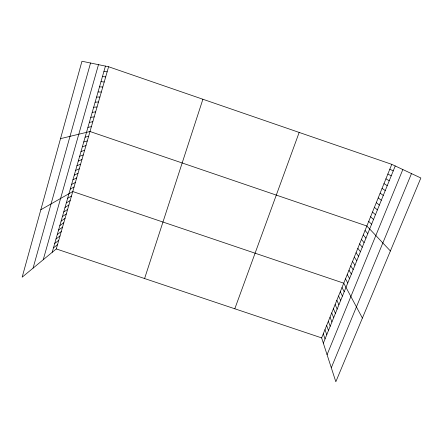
<?xml version="1.0" encoding="UTF-8"?>
<svg xmlns="http://www.w3.org/2000/svg" width="443" height="443" viewBox="0 0 443 443"><rect width="100%" height="100%" fill="white"/><g stroke="black" fill="none" stroke-linecap="round" stroke-linejoin="round"><path stroke-width="0.66" d="M33.059 268.153L90.549 63.017M43.226 259.742L98.49 64.661M52.191 252.316L105.445 66.096M108.601 66.749L81.955 61.245L22.15 277.18L56.278 248.933L108.601 66.749L391.778 164.347L420.85 177.986L335.827 381.755L321.635 337.893L391.778 164.347M144.584 278.536L202.894 99.249M234.801 308.782L299.169 132.429M323.34 343.159L395.234 165.964M327.072 354.699L402.831 169.531M331.298 367.762L411.492 173.595M53.453 247.903L57.524 244.608M54.722 243.473L58.769 240.267M55.99 239.026L60.021 235.914M57.269 234.563L61.272 231.539M58.548 230.089L62.535 227.154M59.833 225.598L63.798 222.757M61.123 221.09L65.066 218.344M62.413 216.566L66.339 213.914M63.714 212.025L67.613 209.467M65.016 207.468L68.898 205.004M66.323 202.9L70.182 200.529M67.635 198.314L71.467 196.039M40.822 209.749L72.763 191.531L343.751 283.182L362.396 318.074M70.271 189.089L74.064 187.012M71.6 184.454L75.365 182.477M72.929 179.803L76.672 177.92M74.263 175.135L77.985 173.351M75.603 170.45L79.303 168.772M76.949 165.748L80.62 164.17M78.295 161.03L81.949 159.552M79.651 156.296L83.278 154.923M81.008 151.545L84.613 150.271M82.37 146.771L85.953 145.609M83.744 141.987L87.299 140.929M85.117 137.186L88.644 136.228M60.514 138.653L90.001 131.516L366.859 226.008L390.394 250.976M87.919 127.379L91.396 126.643M89.348 122.379L92.803 121.747M90.787 117.356L94.215 116.841M92.227 112.317L95.627 111.913M93.672 107.256L97.05 106.968M95.123 102.178L98.473 102.006M96.585 97.083L99.902 97.023M98.047 91.967L101.342 92.022M99.514 86.834L102.782 87.005M100.987 81.678L104.227 81.972M102.466 76.501L105.678 76.916M103.95 71.306L107.134 71.838M56.278 248.933L321.635 337.893M389.823 169.193L393.223 170.92M387.869 174.021L391.219 175.86M385.925 178.834L389.22 180.777M383.987 183.629L387.232 185.683M382.054 188.408L385.249 190.562M380.133 193.165L383.278 195.429M378.217 197.91L381.312 200.275M376.306 202.634L379.352 205.103M374.401 207.346L377.403 209.916M372.508 212.036L375.454 214.711M370.619 216.71L373.515 219.484M368.737 221.367L371.588 224.247M365.043 230.498L367.801 233.572M363.238 234.973L365.951 238.14M361.433 239.43L364.102 242.692M359.638 243.871L362.263 247.233M357.85 248.301L360.425 251.751M356.067 252.715L358.597 256.259M354.289 257.112L356.776 260.744M352.517 261.492L354.959 265.219M350.751 265.861L353.154 269.676M348.99 270.213L351.349 274.123M347.24 274.549L349.555 278.547M345.49 278.874L347.766 282.961M342.013 287.479L344.2 291.738M340.285 291.754L342.433 296.107M338.563 296.024L340.667 300.459M336.841 300.271L338.906 304.795M335.13 304.507L337.151 309.114M333.424 308.732L335.406 313.422M331.724 312.941L333.662 317.714M330.029 317.133L331.929 321.989M328.335 321.313L330.201 326.253M326.652 325.478L328.473 330.5M324.974 329.631L326.757 334.736M323.301 333.773L325.046 338.956"/></g></svg>
